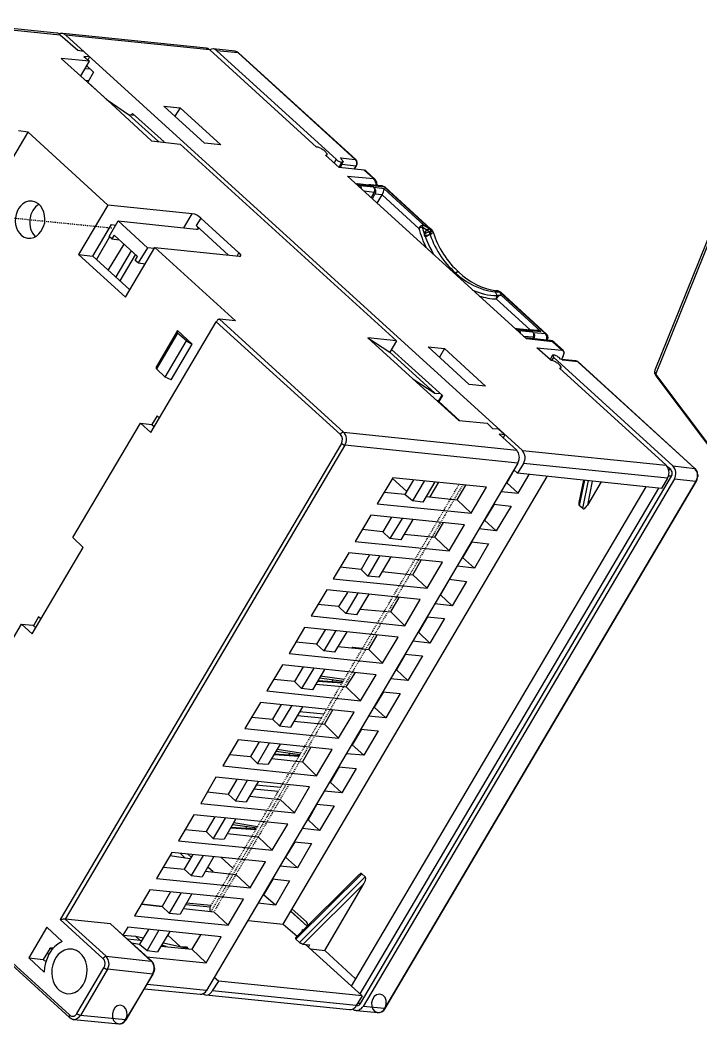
# Model space of a CAD drawing. Header units: millimetres. Extents: x 119 to 713, y -184 to 236.
# Drawn here: x 517.9 to 590.8, y -118.1 to -10.6 of the extents above; entities that cross this region are included whole.
import ezdxf

# ---------------------------------------------------------------- set-up
doc = ezdxf.new("R2010")
doc.units = ezdxf.units.MM
doc.linetypes.add('PDF_IMPORT', pattern=[1, 0.8, -0.2])
doc.layers.add('PDF_几何图形', color=7, linetype='Continuous', true_color=0x231f20)

msp = doc.modelspace()

# ---------------------------------------------------------------- linework, layer by layer
at = {"layer": 'PDF_几何图形', "color": 7, "lineweight": -3}
for points in [[(521.82, -11.98), (508.32, -10.58)], [(508.5, -10.76), (522.17, -12.15), (524.05, -13.81), (524.66, -13.9), (525.31, -14.51), (524.7, -14.47), (525.31, -14.99), (522.26, -14.69), (527.19, -19.14), (531.95, -23.51), (535.01, -23.86), (558.2, -44.95), (555.14, -44.64), (559.94, -49.01), (564.88, -53.47), (567.93, -53.77), (568.5, -54.34), (569.11, -54.38), (569.81, -55.04), (569.2, -54.95), (571.08, -56.65)], [(522.17, -12.15), (522.08, -12.07), (521.91, -11.98), (521.82, -11.98)], [(522.78, -12.2), (522.69, -12.15), (522.6, -12.07), (522.52, -12.07), (522.43, -12.02), (522.21, -12.02), (522.08, -12.07)], [(537.85, -13.59), (522.43, -12.02)], [(522.78, -12.2), (571.69, -56.7)], [(549.64, -24.21), (538.19, -13.77), (522.78, -12.2)], [(538.19, -13.77), (538.11, -13.73), (538.02, -13.64), (537.93, -13.64), (537.85, -13.59)], [(540.9, -13.9), (538.54, -13.68)], [(552.21, -25.34), (553.78, -25.52), (541.25, -14.08), (538.94, -13.86), (551.73, -25.47)], [(541.29, -14.12), (541.25, -14.08), (540.99, -13.94), (540.9, -13.9)], [(541.3, -14.12), (541.21, -14.03), (541.03, -13.94), (540.95, -13.94)], [(524.35, -16.61), (525.31, -14.99)], [(525.31, -14.51), (525.14, -14.86)], [(553.83, -25.52), (541.29, -14.12)], [(524.83, -15.78), (525.4, -15.82)], [(525.01, -15.47), (525.75, -16.17)], [(525.22, -17.09), (524.83, -17.04)], [(525.75, -16.17), (525.14, -17.22), (527.45, -19.36)], [(527.19, -19.14), (529.5, -20.71)], [(535.01, -19.97), (534.44, -20.89)], [(532.69, -23.6), (529.5, -20.71), (530.12, -20.76)], [(529.81, -20.71), (529.9, -20.58), (533.3, -23.64)], [(536.32, -31.33), (527.28, -30.41), (518.72, -22.59), (517.71, -22.46)], [(505.7, -42.59), (506.93, -43.68), (508.24, -41.5), (507.8, -41.06), (518.72, -22.59)], [(550.6, -25.04), (550.73, -25.04), (550.77, -24.99), (550.77, -24.91), (550.68, -24.82), (550.64, -24.73), (550.42, -24.51), (550.29, -24.47), (550.2, -24.43), (550.12, -24.34)], [(595.45, -24.43), (585.88, -48.09)], [(554.75, -26.65), (552.04, -26.39), (550.6, -25.04)], [(550.68, -25.12), (550.77, -24.99)], [(551.73, -25.47), (551.51, -25.87)], [(551.73, -25.47), (551.78, -25.56), (551.86, -25.6), (551.91, -25.65), (551.99, -25.69)], [(552.34, -25.52), (552.3, -25.47), (552.26, -25.39), (552.21, -25.34)], [(552.21, -25.34), (552.26, -25.39), (552.26, -25.47), (552.39, -25.6)], [(552.26, -26.22), (552.39, -26), (552.47, -25.78)], [(552.39, -25.6), (552.43, -25.65), (552.43, -25.69), (552.47, -25.74), (552.47, -25.78), (552.43, -25.82), (552.34, -25.82)], [(553.83, -25.52), (553.79, -25.52)], [(553.92, -26.17), (554, -26), (554, -25.82), (553.96, -25.74), (553.96, -25.65), (553.83, -25.52)], [(611.12, -81.94), (585.97, -48.53), (595.53, -24.86)], [(552.04, -26.35), (552.34, -25.82)], [(552.13, -26.22), (552.04, -26.39)], [(552.34, -25.82), (552.26, -26), (552.21, -26.13), (552.13, -26.22)], [(552.13, -26.39), (552.26, -26.22)], [(552.13, -26.22), (552.26, -26.22)], [(553.65, -26.57), (553.87, -26.22), (552.34, -26.04)], [(574.7, -47), (573.22, -45.69), (575.93, -45.95), (574.92, -45.04), (572.13, -44.73), (552.96, -27.31), (555.75, -27.57), (554.75, -26.65)], [(553.7, -26.57), (553.92, -26.17)], [(553.87, -26.22), (553.92, -26.22), (553.92, -26.17)], [(554.92, -26.74), (554.88, -26.7), (554.79, -26.7), (554.75, -26.65)], [(555.93, -27.66), (554.92, -26.74)], [(555.92, -27.66), (555.88, -27.61), (555.79, -27.57), (555.75, -27.57)], [(556.14, -28.31), (556.1, -27.96), (555.92, -27.66)], [(554.05, -28.18), (554, -28.14), (553.96, -28.14), (553.92, -28.18)], [(555.49, -28.31), (554.05, -28.14)], [(554.18, -28.22), (554.13, -28.18), (554.09, -28.18), (554.05, -28.14)], [(554.18, -28.22), (554.09, -28.22), (554.05, -28.27)], [(554.44, -28.66), (554.44, -28.57), (554.4, -28.53), (554.4, -28.44), (554.31, -28.36), (554.18, -28.36), (554.13, -28.4)], [(555.75, -28.49), (554.31, -28.36), (554.18, -28.22), (555.62, -28.36)], [(555.79, -29.05), (554.75, -28.92)], [(555.58, -28.31), (555.49, -28.27), (555.44, -28.22), (555.23, -28.22), (555.18, -28.27)], [(556.67, -28.36), (555.36, -28.22)], [(555.62, -28.36), (555.58, -28.36), (555.53, -28.31), (555.49, -28.31)], [(555.62, -28.36), (555.58, -28.31), (556.89, -28.44), (561.78, -32.94), (561.73, -32.9)], [(555.75, -28.49), (555.79, -28.53)], [(555.79, -29.05), (555.84, -28.97), (555.84, -28.92), (555.88, -28.84), (555.88, -28.71), (555.84, -28.66), (555.84, -28.57), (555.75, -28.49)], [(561.12, -32.55), (556.89, -28.66), (555.79, -28.53)], [(555.88, -29.23), (555.92, -29.19), (555.97, -29.1), (555.97, -28.84), (555.92, -28.75), (555.92, -28.66), (555.79, -28.53)], [(556.97, -28.49), (556.67, -28.36)], [(556.88, -28.44), (556.8, -28.4), (556.75, -28.4), (556.67, -28.36)], [(556.97, -28.49), (556.93, -28.49), (556.88, -28.44)], [(561.86, -32.94), (556.97, -28.49)], [(555.49, -29.62), (555.79, -29.05)], [(555.62, -29.71), (555.88, -29.23)], [(556.67, -29.32), (555.88, -29.23)], [(556.14, -30.19), (556.67, -29.32), (560.6, -32.9)], [(527.28, -30.41), (524.13, -35.69), (529.15, -40.28), (532.3, -34.95)], [(527.93, -33.64), (527.71, -34.03), (527.41, -33.77), (528.37, -32.11)], [(532.26, -35.04), (531.51, -34.99), (528.37, -32.11), (536.75, -32.98)], [(535.4, -32.85), (536.32, -31.33)], [(537.23, -31.81), (536.75, -32.59)], [(537.23, -31.81), (541.29, -35.52)], [(525.66, -35.87), (527.67, -32.5), (528.11, -32.55)], [(536.75, -32.59), (540.2, -35.78)], [(536.75, -32.98), (536.88, -32.98), (536.93, -32.94), (536.97, -32.94), (536.97, -32.9), (536.93, -32.85), (536.93, -32.81), (536.88, -32.72), (536.75, -32.59)], [(560.95, -32.77), (560.86, -32.81), (560.77, -32.81), (560.73, -32.85), (560.64, -32.9), (560.6, -32.9)], [(561.12, -32.55), (560.95, -32.55), (560.9, -32.59)], [(561.12, -32.55), (561.08, -32.55), (561.08, -32.59), (560.99, -32.68), (560.95, -32.77)], [(561.56, -33.16), (560.95, -32.77)], [(561.12, -32.55), (561.73, -32.9)], [(561.38, -33.16), (561.3, -33.2), (561.21, -33.38), (561.17, -33.42), (561.17, -33.64), (561.21, -33.68), (561.21, -33.73)], [(561.56, -33.16), (561.6, -33.07), (561.73, -32.94), (561.73, -32.9)], [(561.69, -33.29), (561.56, -33.16)], [(561.95, -33.16), (561.91, -33.16), (561.86, -33.2), (561.82, -33.2), (561.73, -33.25), (561.69, -33.29)], [(561.73, -32.9), (561.86, -33.03), (561.91, -33.12), (561.95, -33.16)], [(561.95, -33.16), (561.86, -32.98), (561.78, -32.94)], [(561.95, -33.12), (561.91, -33.07), (561.91, -32.98), (561.86, -32.94)], [(562.08, -33.2), (562.04, -33.16), (561.99, -33.07), (561.86, -32.94)], [(562.08, -33.2), (562.04, -33.2), (562.04, -33.16), (561.95, -33.16)], [(562.13, -33.29), (562.08, -33.2)], [(527.45, -33.81), (526.05, -36.22)], [(527.71, -34.03), (528.5, -34.12)], [(531.51, -34.99), (530.51, -36.61), (530.2, -36.35), (530.46, -35.91), (527.93, -33.64)], [(528.98, -34.6), (527.32, -37.35)], [(529.77, -35.3), (528.11, -38.09)], [(540.95, -42.81), (532.3, -34.95), (541.34, -35.87)], [(524.13, -35.69), (525.66, -35.87), (529.64, -39.49)], [(528.59, -38.53), (530.25, -35.74)], [(541.12, -35.87), (541.29, -35.52)], [(541.34, -35.87), (541.47, -35.87), (541.51, -35.82), (541.51, -35.74), (541.47, -35.69), (541.43, -35.6), (541.38, -35.56), (541.3, -35.52)], [(530.51, -36.61), (531.29, -36.7)], [(564.53, -37.66), (564.62, -37.61), (564.66, -37.57), (564.88, -37.57), (564.88, -37.61)], [(564.4, -37.74), (564.53, -37.66)], [(569.03, -39.58), (568.89, -39.58), (568.85, -39.62), (568.76, -39.67), (568.72, -39.71)], [(568.94, -39.58), (568.85, -39.58), (568.72, -39.71)], [(568.98, -40.1), (568.81, -39.75), (568.76, -39.71), (568.72, -39.71)], [(568.81, -39.75), (568.85, -39.75), (568.89, -39.71), (569.24, -39.71)], [(569.07, -39.58), (568.94, -39.58)], [(569.07, -39.58), (569.03, -39.58)], [(569.24, -39.71), (569.2, -39.67), (569.03, -39.58)], [(569.03, -39.58), (569.07, -39.62), (569.16, -39.67), (569.2, -39.67), (569.24, -39.71)], [(569.38, -39.75), (569.2, -39.67), (569.16, -39.62), (569.07, -39.58)], [(569.24, -39.71), (574.18, -44.21), (572.87, -44.08), (572.78, -43.99)], [(569.38, -39.75), (569.33, -39.75), (569.24, -39.71)], [(569.24, -39.71), (569.42, -40.06)], [(574.27, -44.25), (569.38, -39.75)], [(572.52, -43.77), (568.89, -40.45)], [(568.98, -40.1), (569.03, -40.1), (569.11, -40.06), (569.42, -40.06)], [(572.65, -43.9), (572.61, -43.86), (573.65, -43.95), (569.42, -40.06)], [(523.17, -117.18), (504.87, -100.54), (511.9, -88.62), (510.77, -87.62), (518.02, -75.3), (519.15, -76.35), (524.61, -67.09), (523.52, -66.04), (530.77, -53.77), (531.86, -54.78), (538.89, -42.9), (552.21, -54.99)], [(539.24, -42.64), (539.2, -42.64), (539.16, -42.68), (539.07, -42.68)], [(539.24, -42.64), (552.52, -54.73)], [(540.95, -42.81), (539.24, -42.64)], [(536.32, -45.3), (534.74, -43.86), (532.47, -47.7)], [(535.71, -44.95), (534.74, -44.12), (534.74, -43.86)], [(571.08, -43.68), (570.95, -43.68)], [(572.52, -43.82), (571.08, -43.68)], [(571.21, -43.73), (571.17, -43.73), (571.12, -43.68), (571.08, -43.68)], [(571.21, -43.73), (571.17, -43.77), (571.12, -43.77), (571.08, -43.82)], [(572.65, -43.9), (571.21, -43.73)], [(571.21, -43.73), (571.34, -43.86)], [(571.34, -43.86), (571.3, -43.86), (571.25, -43.9), (571.21, -43.9)], [(571.34, -43.86), (572.78, -43.99)], [(571.47, -44.16), (571.47, -44.03), (571.43, -43.95), (571.38, -43.9), (571.34, -43.86)], [(572.61, -43.86), (572.56, -43.82), (572.48, -43.77), (572.3, -43.77), (572.21, -43.82)], [(573.35, -43.86), (572.43, -43.77)], [(572.65, -43.9), (572.56, -43.82), (572.52, -43.82)], [(572.87, -44.56), (572.87, -44.51), (572.91, -44.43), (572.91, -44.16), (572.87, -44.12), (572.83, -44.03), (572.78, -43.99)], [(573.65, -43.95), (573.61, -43.9), (573.52, -43.86), (573.35, -43.86)], [(534.74, -44.12), (532.47, -47.96), (533.43, -48.84)], [(533.43, -48.84), (535.71, -44.95), (536.32, -45.3)], [(555.14, -44.64), (557.5, -46.17), (562.3, -50.54)], [(558.2, -44.95), (557.5, -46.17)], [(572.87, -44.56), (571.78, -44.47)], [(574.62, -44.91), (572, -44.64)], [(572.87, -44.56), (572.78, -44.69)], [(574.27, -44.25), (574.22, -44.21), (574.18, -44.21)], [(574.35, -44.86), (574.44, -44.64), (574.4, -44.43), (574.27, -44.25)], [(574.35, -44.86), (574.35, -44.82)], [(575.1, -45.08), (574.88, -44.95), (574.62, -44.91)], [(574.92, -45.04), (574.88, -44.99), (574.79, -44.95), (574.7, -44.91), (574.62, -44.91)], [(575.1, -45.08), (575.05, -45.08), (574.97, -45.04), (574.92, -45.04)], [(576.1, -46), (575.1, -45.08)], [(534.05, -49.14), (536.32, -45.3)], [(557.67, -45.87), (563.13, -50.8), (562.74, -51.46)], [(565.97, -49.62), (561.6, -45.61), (563.35, -45.78)], [(563.35, -45.78), (562.82, -46.7)], [(563.35, -45.78), (567.72, -49.8), (565.97, -49.62)], [(576.01, -46.65), (576.1, -46.57), (576.1, -46.48), (576.14, -46.39), (576.14, -46.3), (576.19, -46.22), (576.14, -46.13), (576.14, -46.09), (576.1, -46.04), (576.01, -45.95), (575.93, -45.95)], [(574.92, -46.48), (574.66, -46.96)], [(575.66, -47.88), (575.75, -47.88), (575.79, -47.83), (575.84, -47.83), (575.84, -47.75), (575.79, -47.7), (575.75, -47.61), (575.49, -47.35), (575.36, -47.31), (575.27, -47.22), (575.18, -47.18), (575.05, -47.13), (574.88, -47.05), (574.79, -47.05), (574.7, -47)], [(574.83, -47.05), (575.05, -46.74), (587.8, -58.36)], [(575.01, -46.48), (574.92, -46.48), (574.92, -46.57), (574.97, -46.61), (575.01, -46.65), (575.05, -46.74)], [(575.01, -46.48), (575.05, -46.48)], [(575.62, -46.74), (575.53, -46.7), (575.49, -46.65), (575.4, -46.61), (575.31, -46.57), (575.23, -46.52), (575.18, -46.48), (575.05, -46.48)], [(576.01, -47.05), (576.01, -47), (575.97, -47), (575.93, -46.96), (575.79, -46.92), (575.62, -46.74)], [(576.01, -46.65), (575.88, -46.92)], [(577.41, -47.09), (575.88, -46.96)], [(576.01, -47), (577.63, -47.18), (590.16, -58.62)], [(577.67, -47.22), (577.63, -47.18), (577.54, -47.13), (577.5, -47.13), (577.41, -47.09)], [(577.67, -47.22), (577.59, -47.18), (577.54, -47.13), (577.5, -47.13), (577.41, -47.09)], [(590.16, -58.62), (577.67, -47.22)], [(532.47, -47.96), (532.47, -47.7)], [(575.66, -47.88), (587.11, -58.27)], [(575.75, -47.96), (575.84, -47.83)], [(585.88, -48.09), (585.88, -48.18), (585.84, -48.23), (585.88, -48.31), (585.88, -48.36), (585.97, -48.53)], [(534.05, -49.14), (533.43, -48.84)], [(559.94, -49.01), (562.3, -50.54), (562.91, -50.58)], [(585.97, -48.53), (585.97, -48.71)], [(585.97, -48.71), (611.08, -82.07)], [(563.04, -50.76), (562.69, -51.37), (562.52, -51.37)], [(562.74, -51.46), (564.97, -53.51)], [(562.87, -51.06), (562.96, -51.06)], [(563.26, -52.02), (563.3, -51.98)], [(563.52, -52.16), (563.48, -52.2)], [(530.77, -53.77), (531.99, -53.9), (532.26, -54.16)], [(532.82, -53.25), (532.56, -52.99), (531.99, -53.9)], [(552.52, -54.73), (552.47, -54.73), (552.43, -54.78), (552.39, -54.78), (552.34, -54.82), (552.3, -54.86), (552.26, -54.86), (552.21, -54.91), (552.21, -54.99)], [(552.52, -54.73), (571.08, -56.65)], [(569.81, -55.04), (569.64, -55.34)], [(552.3, -55.96), (522.17, -106.96), (526.75, -111.15)], [(552.65, -56.13), (522.69, -106.92)], [(552.3, -55.96), (552.34, -56), (552.39, -56), (552.43, -56.04), (552.47, -56.04), (552.52, -56.09), (552.56, -56.09), (552.61, -56.13), (552.65, -56.13)], [(571.21, -58.05), (552.65, -56.13)], [(571.69, -56.7), (587.11, -58.27)], [(571.21, -58.05), (537.85, -114.56), (531.47, -113.91)], [(571.21, -58.05), (571.34, -57.66), (571.34, -57.53), (571.38, -57.44), (571.34, -57.31)], [(570.82, -58.79), (570.03, -60.15)], [(571.82, -58.1), (571.17, -59.14), (570.77, -58.79)], [(587.24, -59.67), (586.58, -60.76), (571.17, -59.14)], [(587.24, -59.67), (571.82, -58.1)], [(587.59, -58.75), (587.24, -58.44)], [(587.24, -59.67), (587.28, -59.58), (587.37, -59.32), (587.37, -59.19), (587.41, -59.06), (587.37, -58.92)], [(587.37, -58.75), (587.59, -58.75)], [(587.63, -59.45), (587.67, -59.41), (587.72, -59.32), (587.72, -58.97), (587.67, -58.88), (587.63, -58.84), (587.59, -58.75)], [(587.8, -58.36), (590.16, -58.62)], [(590.16, -58.62), (590.16, -58.58)], [(590.34, -59.97), (590.42, -59.8), (590.42, -59.71), (590.47, -59.62), (590.47, -59.54), (590.51, -59.45), (590.51, -59.36), (590.47, -59.23), (590.47, -59.06), (590.38, -58.88), (590.34, -58.84), (590.25, -58.66), (590.16, -58.62)], [(542.3, -107.05), (546.05, -107.44), (574.35, -59.49)], [(587.63, -59.45), (554.31, -115.96), (554, -115.96)], [(587.98, -59.75), (554.62, -116.26)], [(587.98, -59.75), (590.29, -59.97), (556.93, -116.48), (554.62, -116.26)], [(556.97, -116.48), (590.34, -59.97)], [(559.29, -61.11), (557.76, -59.71)], [(560.03, -59.84), (559.11, -61.41)], [(561.17, -59.97), (559.9, -62.11)], [(562.3, -60.06), (561.03, -62.24)], [(561.82, -61.68), (562.74, -60.1)], [(569.42, -61.11), (571.25, -61.28), (572.43, -59.27)], [(570.03, -60.15), (569.94, -60.15)], [(570.03, -60.15), (571.25, -61.28)], [(578.24, -59.89), (577.72, -62.29)], [(578.33, -59.89), (577.76, -62.59)], [(578.15, -62.9), (578.76, -59.93)], [(579.16, -59.97), (578.68, -62.55)], [(580.12, -60.06), (578.68, -62.55)], [(587.63, -59.45), (587.32, -59.45)], [(590.29, -59.97), (590.34, -59.97)], [(584.92, -60.58), (553.35, -114.08)], [(586.28, -60.72), (554.27, -114.91)], [(559.9, -62.11), (559.11, -61.41), (556.89, -61.2)], [(564.7, -61.98), (565.62, -60.41)], [(561.03, -62.24), (559.9, -62.11)], [(561.38, -61.63), (564.7, -61.98)], [(566.19, -63.42), (564.7, -61.98)], [(577.72, -62.29), (577.72, -62.51), (577.76, -62.55), (577.76, -62.59)], [(568.63, -62.51), (567.63, -64.17)], [(568.59, -62.46), (570.47, -62.68), (568.89, -65.3)], [(578.15, -62.9), (577.76, -62.59)], [(578.15, -62.9), (578.2, -62.94), (578.28, -62.94), (578.33, -62.9), (578.37, -62.9)], [(557.67, -63.86), (556.75, -65.43)], [(558.81, -63.99), (557.5, -66.13)], [(559.94, -64.08), (558.68, -66.26)], [(562.3, -66), (563.22, -64.43)], [(568.89, -65.3), (567.63, -64.17), (567.58, -64.17)], [(557.5, -66.13), (556.75, -65.43), (554.53, -65.17)], [(568.89, -65.3), (567.02, -65.08)], [(558.68, -66.26), (557.5, -66.13)], [(559.03, -65.65), (562.3, -66)], [(563.83, -67.44), (562.3, -66)], [(566.27, -66.48), (565.27, -68.18)], [(566.23, -66.48), (568.06, -66.7)], [(568.06, -66.7), (566.54, -69.32)], [(555.31, -67.88), (554.4, -69.45)], [(556.41, -67.96), (555.14, -70.15)], [(557.58, -68.1), (556.32, -70.28)], [(559.94, -70.02), (560.86, -68.45)], [(566.54, -69.32), (565.27, -68.18), (565.23, -68.14)], [(555.14, -70.15), (554.4, -69.45), (552.17, -69.19)], [(556.67, -69.67), (559.94, -70.02)], [(566.54, -69.32), (564.66, -69.1)], [(556.32, -70.28), (555.14, -70.15)], [(561.47, -71.46), (559.94, -70.02)], [(563.87, -70.5), (562.91, -72.16)], [(563.83, -70.5), (565.71, -70.72), (564.18, -73.34)], [(552.96, -71.9), (551.99, -73.42)], [(554.05, -71.98), (552.78, -74.17)], [(555.23, -72.11), (553.92, -74.3)], [(557.58, -73.99), (558.5, -72.46)], [(564.18, -73.34), (562.3, -73.12)], [(564.18, -73.34), (562.91, -72.16), (562.87, -72.16)], [(552.78, -74.17), (551.99, -73.42), (549.77, -73.21)], [(553.92, -74.3), (552.78, -74.17)], [(554.31, -73.69), (557.58, -73.99)], [(559.11, -75.48), (557.58, -73.99)], [(520.11, -74.78), (519.85, -74.52), (519.29, -75.48)], [(561.51, -74.52), (560.55, -76.17)], [(561.47, -74.52), (563.35, -74.69), (561.78, -77.35)], [(518.02, -75.3), (519.24, -75.43), (519.55, -75.69)], [(550.55, -75.91), (549.64, -77.44)], [(551.69, -76), (550.42, -78.18)], [(552.87, -76.13), (551.56, -78.31)], [(561.78, -77.35), (560.55, -76.17), (560.51, -76.17)], [(550.42, -78.18), (549.64, -77.44), (547.41, -77.22)], [(555.23, -78.01), (556.14, -76.48)], [(561.78, -77.35), (559.94, -77.14)], [(551.56, -78.31), (550.42, -78.18)], [(551.91, -77.7), (555.23, -78.01)], [(553.48, -77.79), (553.44, -77.83)], [(553.61, -77.88), (553.48, -77.79)], [(553.48, -77.79), (554.57, -77.88)], [(556.71, -79.49), (555.23, -78.01)], [(559.16, -78.53), (558.2, -80.19)], [(559.11, -78.53), (560.99, -78.71), (559.42, -81.33)], [(548.2, -79.89), (547.28, -81.46)], [(549.33, -80.02), (548.02, -82.2)], [(550.47, -80.15), (549.2, -82.33)], [(552.82, -82.03), (553.79, -80.5)], [(558.2, -80.19), (558.11, -80.19)], [(558.2, -80.19), (559.42, -81.33)], [(548.02, -82.2), (547.28, -81.46), (545.05, -81.24)], [(549.55, -81.72), (552.82, -82.03)], [(549.72, -81.42), (552.39, -81.59)], [(552.43, -81.55), (549.77, -81.37)], [(549.94, -81.07), (552.52, -81.42)], [(552.61, -81.24), (550.03, -80.89)], [(551.43, -81.24), (551.3, -81.46)], [(552.34, -81.37), (552.26, -81.55)], [(559.42, -81.33), (557.54, -81.15)], [(549.2, -82.33), (548.02, -82.2)], [(554.35, -83.51), (552.82, -82.03)], [(556.8, -82.55), (555.79, -84.21)], [(556.75, -82.55), (558.59, -82.73), (557.06, -85.35)], [(545.84, -83.9), (544.92, -85.48)], [(546.97, -84.04), (545.66, -86.22)], [(548.11, -84.17), (546.84, -86.35)], [(550.42, -84.95), (547.8, -84.69)], [(551.38, -84.47), (550.47, -86.04)], [(557.06, -85.35), (555.79, -84.21), (555.75, -84.21)], [(542.69, -85.26), (544.92, -85.48)], [(544.92, -85.48), (545.66, -86.22), (546.84, -86.35)], [(547.19, -85.69), (550.47, -86.04)], [(547.54, -85.08), (550.2, -85.35)], [(551.99, -87.53), (550.47, -86.04)], [(557.06, -85.35), (555.18, -85.17)], [(554.44, -86.57), (553.44, -88.23)], [(554.35, -86.57), (556.23, -86.74), (554.7, -89.36)], [(543.48, -87.92), (542.56, -89.49)], [(544.57, -88.05), (543.3, -90.24)], [(545.75, -88.18), (544.44, -90.32)], [(547.8, -89.41), (545.09, -89.23)], [(545.31, -88.93), (547.85, -89.28)], [(547.93, -89.14), (545.4, -88.75)], [(546.8, -89.1), (546.67, -89.32)], [(547.67, -89.23), (547.58, -89.41)], [(549.02, -88.49), (548.11, -90.06)], [(554.7, -89.36), (552.82, -89.19)], [(554.7, -89.36), (553.44, -88.23), (553.39, -88.23)], [(540.33, -89.28), (542.56, -89.49)], [(542.56, -89.49), (543.3, -90.24), (544.44, -90.32)], [(544.83, -89.71), (548.11, -90.06)], [(545.09, -89.28), (547.76, -89.45)], [(549.64, -91.55), (548.11, -90.06)], [(552.04, -90.59), (551.08, -92.25)], [(551.99, -90.59), (553.87, -90.76), (552.34, -93.38)], [(541.08, -91.94), (540.16, -93.51)], [(542.21, -92.07), (540.95, -94.25)], [(543.39, -92.2), (542.08, -94.34)], [(552.34, -93.38), (551.08, -92.25), (551.03, -92.25)], [(537.93, -93.29), (540.16, -93.51)], [(540.16, -93.51), (540.95, -94.25), (542.08, -94.34)], [(542.91, -92.94), (545.53, -93.21)], [(545.79, -92.81), (543.13, -92.55)], [(552.34, -93.38), (550.47, -93.21)], [(542.47, -93.73), (545.75, -94.08)], [(547.28, -95.52), (545.75, -94.08)], [(549.68, -94.6), (548.72, -96.26)], [(549.64, -94.6), (551.51, -94.78), (549.94, -97.4)], [(538.72, -95.96), (537.8, -97.53)], [(539.85, -96.09), (538.54, -98.27)], [(540.99, -96.18), (539.72, -98.36)], [(540.68, -96.79), (543.22, -97.14)], [(543.3, -97.01), (540.77, -96.61)], [(549.94, -97.4), (548.72, -96.26), (548.63, -96.26)], [(535.57, -97.31), (537.8, -97.53)], [(537.8, -97.53), (538.54, -98.27), (539.72, -98.36)], [(540.07, -97.75), (543.39, -98.1)], [(543.13, -97.27), (540.47, -97.09)], [(540.47, -97.14), (543.13, -97.31)], [(542.17, -96.96), (542.04, -97.18)], [(543.04, -97.09), (542.95, -97.27)], [(549.94, -97.4), (548.11, -97.22)], [(544.88, -99.54), (543.39, -98.1)], [(547.32, -98.62), (546.32, -100.28)], [(547.28, -98.62), (549.11, -98.8)], [(549.11, -98.8), (547.58, -101.42)], [(535.57, -100.37), (535.01, -99.84)], [(536.36, -99.98), (535.44, -101.55)], [(536.19, -100.28), (535.79, -99.93)], [(504.87, -100.76), (523.17, -117.44)], [(533.91, -100.11), (536.1, -100.41)], [(537.5, -100.11), (536.19, -102.25)], [(538.63, -100.19), (537.36, -102.38)], [(539.37, -100.28), (540.68, -101.46)], [(547.58, -101.42), (546.32, -100.28), (546.27, -100.28)], [(533.22, -101.33), (535.44, -101.55)], [(535.44, -101.55), (536.19, -102.25), (537.36, -102.38)], [(537.71, -101.77), (540.99, -102.12)], [(538.54, -101.85), (537.98, -101.33)], [(542.52, -103.56), (540.99, -102.12)], [(547.58, -101.42), (545.71, -101.24)], [(554.18, -102.16), (547.37, -108.93)], [(554.83, -102.38), (547.8, -109.41), (547.41, -109.06), (554.48, -102.07)], [(554.48, -102.07), (554.44, -102.03), (554.35, -102.03), (554.31, -102.07), (554.22, -102.12), (554.18, -102.16)], [(554.83, -102.38), (554.48, -102.07)], [(544.96, -102.64), (543.96, -104.3)], [(544.88, -102.6), (546.75, -102.81)], [(546.75, -102.81), (545.23, -105.43)], [(554.7, -103.12), (548.2, -109.58)], [(553.78, -113.29), (550.51, -110.28), (554.7, -103.12)], [(554.7, -103.12), (554.88, -102.77), (554.88, -102.68), (554.92, -102.6), (554.92, -102.55), (554.88, -102.46), (554.88, -102.42), (554.83, -102.38)], [(534, -103.99), (533.09, -105.56)], [(535.09, -104.12), (533.83, -106.26)], [(536.27, -104.21), (535.01, -106.39)], [(545.23, -105.43), (543.96, -104.3), (543.92, -104.3)], [(530.86, -105.26), (533.09, -105.52)], [(530.86, -105.3), (533.09, -105.56)], [(535.62, -105.35), (538.24, -105.61)], [(535.71, -105.17), (538.32, -105.43)], [(545.23, -105.43), (543.35, -105.22)], [(533.09, -105.56), (533.83, -106.26), (535.01, -106.39)], [(535.36, -105.78), (538.63, -106.13)], [(538.24, -106.09), (538.24, -105.61)], [(540.16, -107.57), (538.63, -106.13)], [(548.63, -107.66), (546.84, -106.05)], [(548.63, -107.66), (546.89, -106.05)], [(548.54, -107.22), (547.02, -105.83)], [(527.54, -107.4), (522.69, -106.92)], [(522.69, -106.92), (527.1, -110.89)], [(531.91, -111.42), (527.54, -107.4)], [(527.58, -107.44), (527.54, -107.4)], [(531.99, -111.42), (527.58, -107.44)], [(546.05, -107.44), (547.54, -108.75)], [(520.73, -107.79), (518.81, -111.07), (520.46, -112.6)], [(522.39, -109.32), (520.73, -107.79)], [(531.43, -110.94), (537.8, -111.59), (539.42, -108.8), (529.42, -107.79), (528.89, -108.62)], [(528.89, -108.62), (530.25, -108.75), (530.73, -109.19), (529.37, -109.06)], [(531.64, -108.01), (530.68, -109.58)], [(532.74, -108.1), (531.47, -110.28)], [(533.91, -108.23), (532.6, -110.41)], [(535.01, -109.84), (533.7, -108.62)], [(537.19, -108.58), (536.27, -110.15)], [(548.15, -108.14), (548.06, -108.05)], [(548.06, -108.05), (548.24, -108.05)], [(548.06, -108.05), (548.11, -108.1), (548.2, -108.1)], [(529.81, -109.45), (530.68, -109.58)], [(530.25, -108.75), (531.08, -108.93)], [(530.68, -109.58), (531.47, -110.28), (532.6, -110.41)], [(530.9, -109.23), (530.73, -109.19)], [(533.22, -109.45), (535.62, -109.98)], [(547.37, -108.93), (547.37, -109.01), (547.41, -109.01), (547.41, -109.06)], [(547.8, -109.41), (547.85, -109.45), (547.89, -109.45), (547.93, -109.5), (547.98, -109.5), (548.02, -109.54), (548.06, -109.54), (548.11, -109.58), (548.2, -109.58)], [(548.2, -109.58), (548.89, -109.67)], [(548.46, -109.63), (554.53, -115.13)], [(548.89, -109.67), (548.76, -109.89)], [(521.42, -110.02), (521.08, -110.02), (520.33, -111.24)], [(520.73, -110.59), (520.99, -110.63)], [(521.34, -110.11), (520.99, -110.11)], [(533, -109.8), (536.27, -110.15)], [(533.52, -109.84), (533.04, -109.71)], [(535.01, -109.84), (535.71, -109.89), (535.88, -110.11)], [(535.62, -110.02), (535.71, -109.89)], [(535.62, -109.98), (535.71, -110.06)], [(537.8, -111.59), (536.27, -110.15)], [(549.02, -110.11), (550.51, -110.28)], [(518.81, -111.07), (520.33, -111.24), (520.46, -111.33), (520.68, -111.37)], [(527.1, -110.89), (531.91, -111.42)], [(531.99, -111.42), (531.91, -111.42)], [(523.96, -117.01), (526.84, -112.12)], [(527.23, -112.29), (524.35, -117.23)], [(532.08, -112.81), (529.15, -117.71), (524.35, -117.23)], [(526.84, -112.12), (526.88, -112.16), (526.93, -112.16), (526.97, -112.2), (527.01, -112.25), (527.06, -112.25), (527.1, -112.29), (527.23, -112.29)], [(532.08, -112.81), (527.23, -112.29)], [(529.24, -117.71), (532.12, -112.77)], [(532.08, -112.81), (532.12, -112.81), (532.12, -112.77)], [(554.53, -115.13), (539.11, -113.56), (538.46, -114.6)], [(539.11, -113.56), (538.67, -113.16)], [(531.21, -114.39), (537.15, -114.95)], [(537.76, -115.04), (553.17, -116.61)], [(554.53, -115.13), (553.87, -116.18), (538.46, -114.6)], [(553.96, -116.18), (554.09, -116.18), (554.13, -116.13), (554.22, -116.09), (554.27, -116.05), (554.31, -115.96)], [(523.17, -117.18), (523.17, -117.27), (523.13, -117.27), (523.13, -117.44), (523.17, -117.44)], [(523.61, -117.31), (523.65, -117.31), (523.7, -117.27), (523.74, -117.27), (523.91, -117.09), (523.96, -117.01)], [(523.96, -117.01), (524.05, -117.09), (524.09, -117.09), (524.09, -117.14), (524.13, -117.14), (524.18, -117.18), (524.26, -117.18), (524.31, -117.23), (524.35, -117.23)], [(553.17, -116.61), (553.35, -116.61), (553.48, -116.57), (553.57, -116.53), (553.65, -116.44), (553.74, -116.4), (553.83, -116.31), (553.87, -116.18)], [(553.52, -116.53), (553.61, -116.61), (553.7, -116.66), (553.83, -116.66), (553.92, -116.7), (554, -116.7), (554.09, -116.66), (554.22, -116.66), (554.31, -116.57), (554.4, -116.53), (554.57, -116.35), (554.61, -116.26)], [(553.87, -116.18), (553.96, -116.18)], [(553.87, -116.7), (556.23, -116.92)], [(556.93, -116.48), (556.97, -116.48)], [(523.17, -117.44), (523.22, -117.49), (523.26, -117.49), (523.26, -117.53), (523.3, -117.57), (523.39, -117.57), (523.43, -117.62), (523.52, -117.62), (523.57, -117.66), (523.61, -117.66), (523.65, -117.62)], [(523.61, -117.66), (528.46, -118.14)], [(528.46, -118.14), (528.63, -118.14), (528.67, -118.1), (528.81, -118.1), (528.85, -118.05), (528.89, -118.01), (528.94, -118.01), (529.15, -117.79), (529.2, -117.75), (529.24, -117.71)], [(529.15, -117.71), (529.24, -117.71)]]:
    msp.add_lwpolyline(points, dxfattribs=at)
for points in [[(537.63, -23.77), (533.26, -19.8), (535.01, -19.97), (539.37, -23.94)], [(562.13, -33.29), (562.08, -33.25), (561.78, -33.25), (561.69, -33.29), (561.6, -33.29), (561.51, -33.33), (561.43, -33.38), (561.34, -33.42), (561.3, -33.47), (561.25, -33.51), (561.21, -33.51), (561.17, -33.55), (561.17, -33.64), (561.21, -33.64), (561.25, -33.68), (561.38, -33.68), (561.43, -33.64), (561.6, -33.64), (561.95, -33.47), (562, -33.42), (562.08, -33.38), (562.13, -33.33)], [(556.14, -62.42), (566.19, -63.42), (567.85, -60.63), (557.8, -59.62)], [(553.78, -66.44), (563.83, -67.44), (565.49, -64.65), (555.44, -63.64)], [(551.43, -70.45), (561.47, -71.46), (563.13, -68.66), (553.09, -67.66)], [(549.07, -74.43), (559.11, -75.48), (560.73, -72.68), (550.73, -71.63)], [(546.71, -78.45), (556.71, -79.49), (558.37, -76.7), (548.33, -75.65)], [(544.31, -82.46), (554.35, -83.51), (556.01, -80.72), (545.97, -79.67)], [(541.95, -86.48), (551.99, -87.53), (553.65, -84.73), (543.61, -83.69)], [(539.59, -90.5), (549.64, -91.55), (551.3, -88.75), (541.25, -87.7)], [(537.23, -94.52), (547.28, -95.52), (548.89, -92.73), (538.85, -91.72)], [(534.83, -98.53), (544.88, -99.54), (546.54, -96.74), (536.49, -95.74)], [(532.47, -102.55), (542.52, -103.56), (544.18, -100.76), (534.13, -99.76)], [(530.12, -106.57), (540.16, -107.57), (541.82, -104.78), (531.77, -103.77)]]:
    msp.add_lwpolyline(points, close=True, dxfattribs=at)
at = {"layer": 'PDF_几何图形', "color": 7, "linetype": 'PDF_IMPORT', "lineweight": -3, "ltscale": 0.115604}
msp.add_lwpolyline([(511.69, -31.24), (527.71, -32.85)], dxfattribs=at)
at = {"layer": 'PDF_几何图形', "color": 7, "linetype": 'PDF_IMPORT', "lineweight": -3, "ltscale": 0.035158}
msp.add_lwpolyline([(538.24, -105.61), (564.92, -60.32)], dxfattribs=at)
at = {"layer": 'PDF_几何图形', "color": 7, "linetype": 'PDF_IMPORT', "lineweight": -3, "ltscale": 0.035166}
msp.add_lwpolyline([(565.31, -60.37), (538.33, -106.09)], dxfattribs=at)
at = {"layer": 'PDF_几何图形', "color": 7, "linetype": 'PDF_IMPORT', "lineweight": -3, "ltscale": 0.034731}
msp.add_lwpolyline([(546.67, -92.51), (538.63, -106.13)], dxfattribs=at)
at = {"layer": 'PDF_几何图形', "color": 7, "lineweight": -3}
for centre, radius, start, end in [((555.06, -28.23), 0.954, 355.0628, 43.8173), ((571.14, -30.53), 9.43, 197.029, 228.7199), ((569.88, -32.56), 7.09, 225.0355, 262.3283)]:
    msp.add_arc(centre, radius, start, end, dxfattribs=at)
for points in [[(538.94, -13.86), (538.77, -13.64), (538.41, -13.62), (538.19, -13.77)], [(550.12, -24.34), (549.81, -24.26), (549.95, -24.19), (549.64, -24.21)], [(551.99, -25.69), (552.11, -25.75), (552.22, -25.81), (552.34, -25.82)], [(553.87, -26.22), (553.97, -26.01), (554.03, -25.64), (553.79, -25.52)], [(556.67, -29.32), (556.74, -29.11), (556.88, -28.88), (556.88, -28.66)], [(519.15, -29.97), (517.08, -29.9), (516.65, -33.53), (518.67, -33.95)], [(520.51, -32.29), (520.62, -31.3), (520.24, -30.17), (519.15, -29.97)], [(519.9, -30.32), (518.78, -30.86), (518.51, -32.94), (519.5, -33.77)], [(537.23, -31.81), (536.97, -31.57), (536.68, -31.34), (536.32, -31.33)], [(518.67, -33.95), (519.65, -34.12), (520.32, -33.13), (520.51, -32.29)], [(560.9, -32.59), (560.71, -32.66), (560.69, -32.81), (560.6, -32.9)], [(560.6, -32.9), (560.76, -33.49), (561.07, -34.44), (561.38, -34.95)], [(560.95, -32.77), (561.36, -34.08), (561.51, -34.53), (562.21, -35.74)], [(561.86, -32.94), (561.68, -32.92), (561.46, -32.98), (561.38, -33.16)], [(561.6, -33.64), (561.88, -33.42), (561.81, -33.45), (561.95, -33.12)], [(561.69, -33.29), (562.25, -34.95), (563.17, -36.52), (564.53, -37.66)], [(561.21, -33.73), (561.35, -33.71), (561.5, -33.78), (561.6, -33.64)], [(564.53, -37.66), (565.78, -38.84), (567.03, -39.43), (568.72, -39.71)], [(566.32, -39.49), (567.16, -39.84), (568.06, -40.12), (568.98, -40.1)], [(567.06, -40.15), (567.66, -40.27), (568.29, -40.51), (568.89, -40.45)], [(569.42, -40.06), (569.19, -40.09), (568.98, -40.23), (568.89, -40.45)], [(568.98, -40.1), (568.92, -40.19), (568.89, -40.33), (568.89, -40.45)], [(539.07, -42.68), (538.95, -42.78), (539.12, -42.7), (538.89, -42.9)], [(572.96, -44.73), (573.04, -44.57), (573.03, -44.2), (572.87, -44.08)], [(574.27, -44.86), (574.35, -44.7), (574.34, -44.33), (574.18, -44.21)], [(585.88, -48.09), (585.76, -48.31), (585.9, -48.51), (585.97, -48.71)], [(552.65, -56.13), (552.96, -55.81), (552.87, -55.02), (552.52, -54.73)], [(552.3, -55.96), (552.45, -55.66), (552.44, -55.25), (552.21, -54.99)], [(571.34, -57.31), (571.35, -57.01), (571.22, -56.86), (571.08, -56.65)], [(571.82, -58.1), (572.06, -57.57), (572.03, -57.17), (571.69, -56.7)], [(587.37, -58.92), (587.39, -58.68), (587.23, -58.46), (587.11, -58.27)], [(587.98, -59.75), (588.18, -59.32), (588.2, -58.69), (587.8, -58.36)], [(590.29, -59.97), (590.56, -59.42), (590.53, -59.12), (590.16, -58.62)], [(578.37, -62.9), (578.46, -62.77), (578.57, -62.67), (578.68, -62.55)], [(522.69, -106.92), (522.28, -106.89), (522.45, -106.98), (522.17, -106.96)], [(548.68, -107.62), (548.7, -107.47), (548.65, -107.33), (548.54, -107.22)], [(522.39, -109.32), (521.13, -109.87), (520.49, -111.29), (520.46, -112.6)], [(523.48, -110.15), (520.95, -109.85), (520.35, -114.46), (522.91, -114.91)], [(522.91, -114.91), (525.39, -115.02), (525.89, -110.65), (523.48, -110.15)], [(527.1, -110.89), (526.96, -110.91), (526.86, -111.05), (526.75, -111.15)], [(526.84, -112.12), (527.03, -111.96), (527.04, -111.26), (526.75, -111.15)], [(527.23, -112.29), (527.52, -111.78), (527.42, -111.34), (527.1, -110.89)], [(532.08, -112.81), (532.26, -112.38), (532.33, -111.74), (531.91, -111.42)], [(532.12, -112.77), (532.43, -112.33), (532.29, -111.82), (531.99, -111.42)], [(537.15, -114.95), (537.42, -114.99), (537.73, -114.81), (537.85, -114.56)], [(537.45, -114.91), (537.77, -115.21), (538.3, -114.98), (538.46, -114.6)], [(556.41, -114.95), (555.36, -114.87), (555.18, -116.82), (556.23, -116.92)], [(556.23, -116.92), (557.26, -116.95), (557.46, -115.06), (556.41, -114.95)], [(528.63, -116.13), (527.59, -116.13), (527.4, -117.98), (528.46, -118.14)], [(528.46, -118.14), (529.49, -118.11), (529.69, -116.36), (528.63, -116.13)], [(523.17, -117.18), (523.34, -117.37), (523.38, -117.3), (523.61, -117.31)], [(523.61, -117.66), (523.92, -117.68), (524.15, -117.44), (524.35, -117.23)], [(556.14, -116.92), (556.43, -116.96), (556.92, -116.8), (556.97, -116.48)]]:
    msp.add_open_spline(points, degree=3, dxfattribs=at)

doc.saveas('drawing.dxf')
